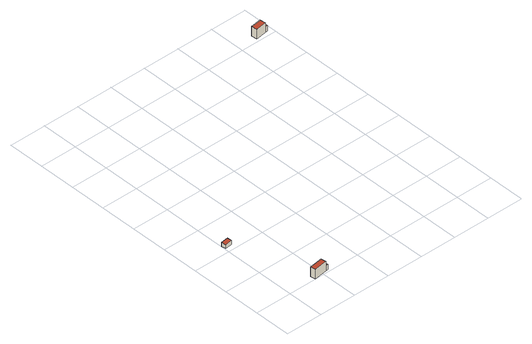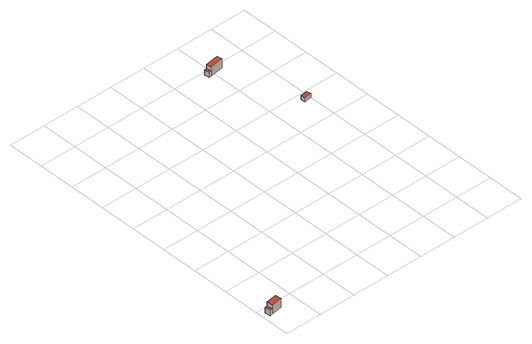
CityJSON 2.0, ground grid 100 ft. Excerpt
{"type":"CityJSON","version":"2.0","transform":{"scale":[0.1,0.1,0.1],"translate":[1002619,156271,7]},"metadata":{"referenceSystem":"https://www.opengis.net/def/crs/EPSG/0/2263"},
"CityObjects":{
"building1":{"type":"Building","attributes":{"name":"Bldg_2511008714","BIN":"3411220"},"geometry":[{"type":"MultiSurface","lod":"2","boundaries":[[[0,1,2,3]],[[4,5,6,7]],[[0,3,7,6]],[[1,0,6,5]],[[2,1,5,4]],[[3,2,4,7]]],"semantics":{"surfaces":[{"type":"RoofSurface","BIN":"3411220"},{"type":"GroundSurface"},{"type":"WallSurface"}],"values":[0,1,2,2,2,2]}}]},
"building2":{"type":"Building","attributes":{"name":"Bldg_2210005399","BIN":"3202740"},"geometry":[{"type":"MultiSurface","lod":"2","boundaries":[[[8,9,10,11]],[[12,13,14,15]],[[16,17,18,19,20,21]],[[13,8,11,14]],[[12,15,21,20]],[[13,12,20,19]],[[9,8,19,18]],[[10,9,18,17]],[[11,10,17,16]],[[15,14,16,21]]],"semantics":{"surfaces":[{"type":"RoofSurface","BIN":"3202740"},{"type":"GroundSurface"},{"type":"WallSurface"}],"values":[0,0,1,2,2,2,2,2,2,2]}}]},
"building3":{"type":"Building","attributes":{"name":"Bldg_2210011156","BIN":"3248355"},"geometry":[{"type":"MultiSurface","lod":"2","boundaries":[[[22,23,24,25]],[[26,27,28,29]],[[30,31,32,33,34,35]],[[27,22,25,28]],[[24,23,35,34]],[[25,24,34,33]],[[29,28,33,32]],[[26,29,32,31]],[[27,26,31,30]],[[23,22,30,35]]],"semantics":{"surfaces":[{"type":"RoofSurface","BIN":"3248355"},{"type":"GroundSurface"},{"type":"WallSurface"}],"values":[0,0,1,2,2,2,2,2,2,2]}}]}
},
"vertices":[
[204,2270,122],[6,2243,122],[24,2117,122],[221,2145,122],[24,2117,12],[6,2243,12],[204,2270,12],[221,2145,12],
[1104,199,266],[746,148,266],[766,7,266],[1124,58,266],[1165,208,143],[1104,199,143],[1124,58,143],[1185,66,143],[1124,58,4],[766,7,4],[746,148,4],[1104,199,4],[1165,208,4],[1185,66,4],
[5784,7269,280],[5490,7227,280],[5511,7079,280],[5805,7121,280],[5852,7279,169],[5784,7269,169],[5805,7121,169],[5873,7130,169],[5784,7269,13],[5852,7279,13],[5873,7130,13],[5805,7121,13],[5511,7079,13],[5490,7227,13]
]}
